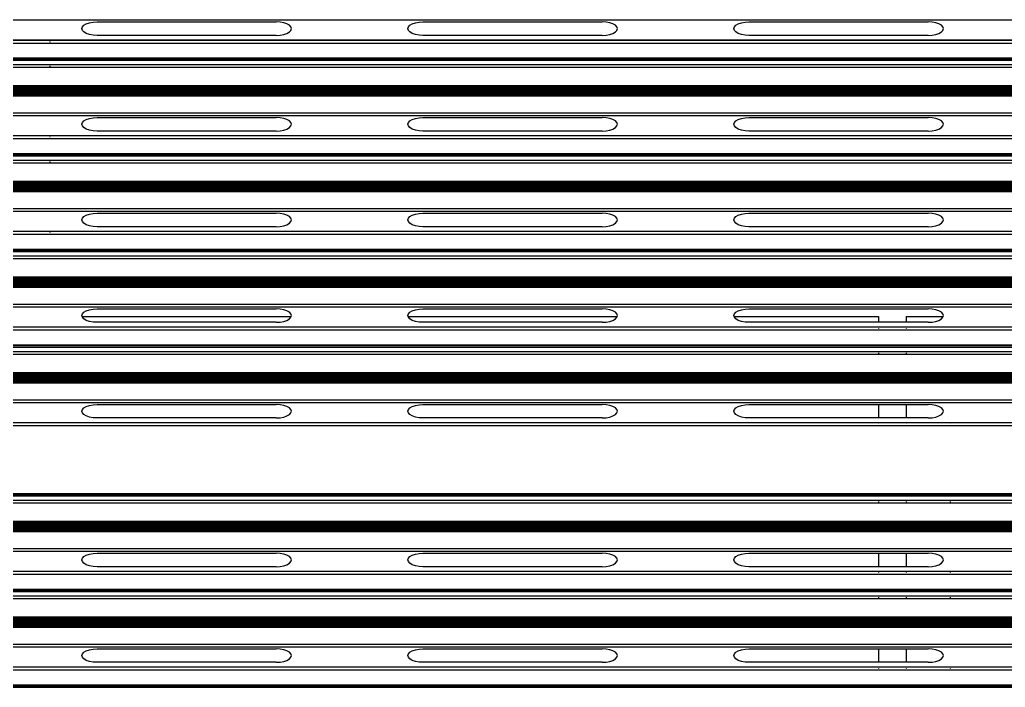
# Model space of a CAD drawing. Header units: inches. Extents: x 442278 to 842836, y -356313 to 59457.
# Drawn here: x 481295 to 482411, y 1981 to 2737 of the extents above; entities that cross this region are included whole.
import ezdxf

# ---------------------------------------------------------------- set-up
doc = ezdxf.new("R2010")
doc.units = ezdxf.units.IN
doc.header["$LTSCALE"] = 250
doc.header["$MEASUREMENT"] = 0

msp = doc.modelspace()

# ---------------------------------------------------------------- linework, layer by layer
for p, q in [((479538.53, 2736.71), (482988.53, 2736.71)), ((481370.71, 2732.07), (481374.25, 2733.29)), ((481374.25, 2733.29), (481378.39, 2734.05)), ((481378.39, 2734.05), (481382.82, 2734.31)), ((481382.82, 2734.31), (481585.72, 2734.31)), ((481590.15, 2734.05), (481585.72, 2734.31)), ((481594.28, 2733.29), (481590.15, 2734.05)), ((481597.83, 2732.07), (481594.28, 2733.29)), ((481739.62, 2732.07), (481743.17, 2733.29)), ((481743.17, 2733.29), (481747.3, 2734.05)), ((481747.3, 2734.05), (481751.73, 2734.31)), ((481751.73, 2734.31), (481954.63, 2734.31)), ((481959.06, 2734.05), (481954.63, 2734.31)), ((481963.2, 2733.29), (481959.06, 2734.05)), ((481966.74, 2732.07), (481963.2, 2733.29)), ((482108.53, 2732.07), (482112.08, 2733.29)), ((482112.08, 2733.29), (482116.21, 2734.05)), ((482116.21, 2734.05), (482120.64, 2734.31)), ((482120.64, 2734.31), (482323.54, 2734.31)), ((482327.98, 2734.05), (482323.54, 2734.31)), ((482332.11, 2733.29), (482327.98, 2734.05)), ((482335.65, 2732.07), (482332.11, 2733.29)), ((481365.69, 2726.66), (481366.27, 2728.64)), ((481366.27, 2724.68), (481365.69, 2726.66)), ((481366.27, 2728.64), (481367.99, 2730.49)), ((481367.99, 2722.84), (481366.27, 2724.68)), ((481367.99, 2730.49), (481370.71, 2732.07)), ((481370.71, 2721.26), (481367.99, 2722.84)), ((481600.55, 2730.49), (481597.83, 2732.07)), ((481597.83, 2721.26), (481600.55, 2722.84)), ((481602.26, 2728.64), (481600.55, 2730.49)), ((481600.55, 2722.84), (481602.26, 2724.68)), ((481602.85, 2726.66), (481602.26, 2728.64)), ((481602.26, 2724.68), (481602.85, 2726.66)), ((481734.6, 2726.66), (481735.19, 2728.64)), ((481735.19, 2724.68), (481734.6, 2726.66)), ((481735.19, 2728.64), (481736.9, 2730.49)), ((481736.9, 2722.84), (481735.19, 2724.68)), ((481736.9, 2730.49), (481739.62, 2732.07)), ((481739.62, 2721.26), (481736.9, 2722.84)), ((481969.46, 2730.49), (481966.74, 2732.07)), ((481966.74, 2721.26), (481969.46, 2722.84)), ((481971.18, 2728.64), (481969.46, 2730.49)), ((481969.46, 2722.84), (481971.18, 2724.68)), ((481971.76, 2726.66), (481971.18, 2728.64)), ((481971.18, 2724.68), (481971.76, 2726.66)), ((482103.51, 2726.66), (482104.1, 2728.64)), ((482104.1, 2724.68), (482103.51, 2726.66)), ((482104.1, 2728.64), (482105.81, 2730.49)), ((482105.81, 2722.84), (482104.1, 2724.68)), ((482105.81, 2730.49), (482108.53, 2732.07)), ((482108.53, 2721.26), (482105.81, 2722.84)), ((482338.38, 2730.49), (482335.65, 2732.07)), ((482335.65, 2721.26), (482338.38, 2722.84)), ((482340.09, 2728.64), (482338.38, 2730.49)), ((482338.38, 2722.84), (482340.09, 2724.68)), ((482340.67, 2726.66), (482340.09, 2728.64)), ((482340.09, 2724.68), (482340.67, 2726.66)), ((481279.22, 2713.83), (481329.4, 2713.83)), ((481279.22, 2713.76), (481329.4, 2713.76)), ((481279.22, 2710.36), (481329.4, 2710.36)), ((481329.4, 2713.83), (481329.4, 2713.76)), ((481329.4, 2713.83), (482906.99, 2713.83)), ((481329.4, 2713.76), (481329.4, 2713.5)), ((481329.4, 2713.76), (482906.99, 2713.76)), ((481329.4, 2712.52), (481329.4, 2712.21)), ((481329.4, 2711.07), (481329.4, 2710.36)), ((481329.4, 2710.36), (482906.99, 2710.36)), ((481374.25, 2720.04), (481370.71, 2721.26)), ((481378.39, 2719.28), (481374.25, 2720.04)), ((481382.82, 2719.01), (481378.39, 2719.28)), ((481585.72, 2719.01), (481382.82, 2719.01)), ((481585.72, 2719.01), (481590.15, 2719.28)), ((481590.15, 2719.28), (481594.28, 2720.04)), ((481594.28, 2720.04), (481597.83, 2721.26)), ((481743.17, 2720.04), (481739.62, 2721.26)), ((481747.3, 2719.28), (481743.17, 2720.04)), ((481751.73, 2719.01), (481747.3, 2719.28)), ((481954.63, 2719.01), (481751.73, 2719.01)), ((481954.63, 2719.01), (481959.06, 2719.28)), ((481959.06, 2719.28), (481963.2, 2720.04)), ((481963.2, 2720.04), (481966.74, 2721.26)), ((482112.08, 2720.04), (482108.53, 2721.26)), ((482116.21, 2719.28), (482112.08, 2720.04)), ((482120.64, 2719.01), (482116.21, 2719.28)), ((482323.54, 2719.01), (482120.64, 2719.01)), ((482323.54, 2719.01), (482327.98, 2719.28)), ((482327.98, 2719.28), (482332.11, 2720.04)), ((482332.11, 2720.04), (482335.65, 2721.26)), ((479538.53, 2693.56), (482988.53, 2693.56)), ((479538.53, 2692.61), (482988.53, 2692.61)), ((479538.53, 2690.78), (482988.53, 2690.78)), ((479538.53, 2682.95), (482988.53, 2682.95)), ((481279.22, 2686.03), (481329.4, 2686.03)), ((481279.22, 2685.94), (481329.4, 2685.94)), ((481329.4, 2686.03), (481329.4, 2685.94)), ((481329.4, 2686.03), (482906.99, 2686.03)), ((481329.4, 2685.94), (481329.4, 2685.41)), ((481329.4, 2685.94), (482906.99, 2685.94)), ((481329.4, 2684.53), (481329.4, 2683.74)), ((479538.53, 2661.18), (482988.53, 2661.18)), ((479538.53, 2660.59), (482988.53, 2660.59)), ((479538.53, 2660), (482988.53, 2660)), ((479538.53, 2658.23), (482988.53, 2658.23)), ((479538.53, 2657.65), (482988.53, 2657.65)), ((479538.53, 2657.06), (482988.53, 2657.06)), ((479538.53, 2656.47), (482988.53, 2656.47)), ((479538.53, 2655.88), (482988.53, 2655.88)), ((479538.53, 2655.29), (482988.53, 2655.29)), ((481279.22, 2662.35), (481329.4, 2662.35)), ((481279.22, 2661.81), (481329.4, 2661.81)), ((481279.22, 2661.76), (481329.4, 2661.76)), ((481279.22, 2659.41), (481329.4, 2659.41)), ((481279.22, 2658.87), (481329.4, 2658.87)), ((481279.22, 2658.82), (481329.4, 2658.82)), ((481279.22, 2654.7), (481329.4, 2654.7)), ((481329.4, 2662.35), (481329.4, 2661.81)), ((481329.4, 2662.35), (482906.99, 2662.35)), ((481329.4, 2661.81), (481329.4, 2661.76)), ((481329.4, 2661.81), (482906.99, 2661.81)), ((481329.4, 2661.76), (482906.99, 2661.76)), ((481329.4, 2659.41), (481329.4, 2658.87)), ((481329.4, 2659.41), (482906.99, 2659.41)), ((481329.4, 2658.87), (481329.4, 2658.82)), ((481329.4, 2658.87), (482906.99, 2658.87)), ((481329.4, 2658.82), (482906.99, 2658.82)), ((481329.4, 2654.7), (481329.4, 2654.16)), ((481329.4, 2654.7), (482906.99, 2654.7)), ((479538.53, 2653.53), (482988.53, 2653.53)), ((479538.53, 2651.76), (482988.53, 2651.76)), ((479538.53, 2651.17), (482988.53, 2651.17)), ((479538.53, 2650.58), (482988.53, 2650.58)), ((481279.22, 2654.16), (481329.4, 2654.16)), ((481279.22, 2654.11), (481329.4, 2654.11)), ((481279.22, 2652.94), (481329.4, 2652.94)), ((481279.22, 2652.4), (481329.4, 2652.4)), ((481279.22, 2652.35), (481329.4, 2652.35)), ((481329.4, 2654.16), (481329.4, 2654.11)), ((481329.4, 2654.16), (482906.99, 2654.16)), ((481329.4, 2654.11), (482906.99, 2654.11)), ((481329.4, 2652.94), (481329.4, 2652.4)), ((481329.4, 2652.94), (482906.99, 2652.94)), ((481329.4, 2652.4), (481329.4, 2652.35)), ((481329.4, 2652.4), (482906.99, 2652.4)), ((481329.4, 2652.35), (482906.99, 2652.35)), ((479538.53, 2631.39), (482988.53, 2631.39)), ((479538.53, 2628.49), (482988.53, 2628.49)), ((481366.27, 2620.43), (481367.99, 2622.27)), ((481367.99, 2622.27), (481370.71, 2623.86)), ((481370.71, 2623.86), (481374.25, 2625.07)), ((481374.25, 2625.07), (481378.39, 2625.84)), ((481378.39, 2625.84), (481382.82, 2626.1)), ((481382.82, 2626.1), (481585.72, 2626.1)), ((481590.15, 2625.84), (481585.72, 2626.1)), ((481594.28, 2625.07), (481590.15, 2625.84)), ((481597.83, 2623.86), (481594.28, 2625.07)), ((481600.55, 2622.27), (481597.83, 2623.86)), ((481602.26, 2620.43), (481600.55, 2622.27)), ((481735.19, 2620.43), (481736.9, 2622.27)), ((481736.9, 2622.27), (481739.62, 2623.86)), ((481739.62, 2623.86), (481743.17, 2625.07)), ((481743.17, 2625.07), (481747.3, 2625.84)), ((481747.3, 2625.84), (481751.73, 2626.1)), ((481751.73, 2626.1), (481954.63, 2626.1)), ((481959.06, 2625.84), (481954.63, 2626.1)), ((481963.2, 2625.07), (481959.06, 2625.84)), ((481966.74, 2623.86), (481963.2, 2625.07)), ((481969.46, 2622.27), (481966.74, 2623.86)), ((481971.18, 2620.43), (481969.46, 2622.27)), ((482104.1, 2620.43), (482105.81, 2622.27)), ((482105.81, 2622.27), (482108.53, 2623.86)), ((482108.53, 2623.86), (482112.08, 2625.07)), ((482112.08, 2625.07), (482116.21, 2625.84)), ((482116.21, 2625.84), (482120.64, 2626.1)), ((482120.64, 2626.1), (482323.54, 2626.1)), ((482327.98, 2625.84), (482323.54, 2626.1)), ((482332.11, 2625.07), (482327.98, 2625.84)), ((482335.65, 2623.86), (482332.11, 2625.07)), ((482338.38, 2622.27), (482335.65, 2623.86)), ((482340.09, 2620.43), (482338.38, 2622.27)), ((481365.69, 2618.45), (481366.27, 2620.43)), ((481366.27, 2616.47), (481365.69, 2618.45)), ((481367.99, 2614.62), (481366.27, 2616.47)), ((481370.71, 2613.04), (481367.99, 2614.62)), ((481374.25, 2611.82), (481370.71, 2613.04)), ((481378.39, 2611.06), (481374.25, 2611.82)), ((481382.82, 2610.8), (481378.39, 2611.06)), ((481585.72, 2610.8), (481382.82, 2610.8)), ((481585.72, 2610.8), (481590.15, 2611.06)), ((481590.15, 2611.06), (481594.28, 2611.82)), ((481594.28, 2611.82), (481597.83, 2613.04)), ((481597.83, 2613.04), (481600.55, 2614.62)), ((481600.55, 2614.62), (481602.26, 2616.47)), ((481602.85, 2618.45), (481602.26, 2620.43)), ((481602.26, 2616.47), (481602.85, 2618.45)), ((481734.6, 2618.45), (481735.19, 2620.43)), ((481735.19, 2616.47), (481734.6, 2618.45)), ((481736.9, 2614.62), (481735.19, 2616.47)), ((481739.62, 2613.04), (481736.9, 2614.62)), ((481743.17, 2611.82), (481739.62, 2613.04)), ((481747.3, 2611.06), (481743.17, 2611.82)), ((481751.73, 2610.8), (481747.3, 2611.06)), ((481954.63, 2610.8), (481751.73, 2610.8)), ((481954.63, 2610.8), (481959.06, 2611.06)), ((481959.06, 2611.06), (481963.2, 2611.82)), ((481963.2, 2611.82), (481966.74, 2613.04)), ((481966.74, 2613.04), (481969.46, 2614.62)), ((481969.46, 2614.62), (481971.18, 2616.47)), ((481971.76, 2618.45), (481971.18, 2620.43)), ((481971.18, 2616.47), (481971.76, 2618.45)), ((482103.51, 2618.45), (482104.1, 2620.43)), ((482104.1, 2616.47), (482103.51, 2618.45)), ((482105.81, 2614.62), (482104.1, 2616.47)), ((482108.53, 2613.04), (482105.81, 2614.62)), ((482112.08, 2611.82), (482108.53, 2613.04)), ((482116.21, 2611.06), (482112.08, 2611.82)), ((482120.64, 2610.8), (482116.21, 2611.06)), ((482323.54, 2610.8), (482120.64, 2610.8)), ((482323.54, 2610.8), (482327.98, 2611.06)), ((482327.98, 2611.06), (482332.11, 2611.82)), ((482332.11, 2611.82), (482335.65, 2613.04)), ((482335.65, 2613.04), (482338.38, 2614.62)), ((482338.38, 2614.62), (482340.09, 2616.47)), ((482340.67, 2618.45), (482340.09, 2620.43)), ((482340.09, 2616.47), (482340.67, 2618.45)), ((481279.22, 2605.61), (481329.4, 2605.61)), ((481279.22, 2605.54), (481329.4, 2605.54)), ((481279.22, 2602.15), (481329.4, 2602.15)), ((481329.4, 2605.61), (481329.4, 2605.54)), ((481329.4, 2605.61), (482906.99, 2605.61)), ((481329.4, 2605.54), (481329.4, 2605.28)), ((481329.4, 2605.54), (482906.99, 2605.54)), ((481329.4, 2604.3), (481329.4, 2603.99)), ((481329.4, 2602.85), (481329.4, 2602.15)), ((481329.4, 2602.15), (482906.99, 2602.15)), ((479538.53, 2585.34), (482988.53, 2585.34)), ((479538.53, 2584.4), (482988.53, 2584.4)), ((479538.53, 2582.56), (482988.53, 2582.56)), ((481279.22, 2577.81), (481329.4, 2577.81)), ((481279.22, 2577.72), (481329.4, 2577.72)), ((481329.4, 2577.81), (481329.4, 2577.72)), ((481329.4, 2577.81), (482906.99, 2577.81)), ((481329.4, 2577.72), (481329.4, 2577.19)), ((481329.4, 2577.72), (482906.99, 2577.72)), ((479538.53, 2574.73), (482988.53, 2574.73)), ((481329.4, 2576.31), (481329.4, 2575.53)), ((479538.53, 2552.96), (482988.53, 2552.96)), ((479538.53, 2552.37), (482988.53, 2552.37)), ((479538.53, 2551.78), (482988.53, 2551.78)), ((479538.53, 2550.02), (482988.53, 2550.02)), ((479538.53, 2549.43), (482988.53, 2549.43)), ((479538.53, 2548.84), (482988.53, 2548.84)), ((479538.53, 2548.25), (482988.53, 2548.25)), ((479538.53, 2547.66), (482988.53, 2547.66)), ((479538.53, 2547.08), (482988.53, 2547.08)), ((479538.53, 2545.31), (482988.53, 2545.31)), ((479538.53, 2543.54), (482988.53, 2543.54)), ((481279.22, 2554.14), (481329.4, 2554.14)), ((481279.22, 2553.6), (481329.4, 2553.6)), ((481279.22, 2553.55), (481329.4, 2553.55)), ((481279.22, 2551.19), (481329.4, 2551.19)), ((481279.22, 2550.66), (481329.4, 2550.66)), ((481279.22, 2550.61), (481329.4, 2550.61)), ((481279.22, 2546.49), (481329.4, 2546.49)), ((481279.22, 2545.95), (481329.4, 2545.95)), ((481279.22, 2545.9), (481329.4, 2545.9)), ((481279.22, 2544.72), (481329.4, 2544.72)), ((481279.22, 2544.18), (481329.4, 2544.18)), ((481279.22, 2544.13), (481329.4, 2544.13)), ((481329.4, 2554.14), (481329.4, 2553.6)), ((481329.4, 2554.14), (482906.99, 2554.14)), ((481329.4, 2553.6), (481329.4, 2553.55)), ((481329.4, 2553.6), (482906.99, 2553.6)), ((481329.4, 2553.55), (482906.99, 2553.55)), ((481329.4, 2551.19), (481329.4, 2550.66)), ((481329.4, 2551.19), (482906.99, 2551.19)), ((481329.4, 2550.66), (481329.4, 2550.61)), ((481329.4, 2550.66), (482906.99, 2550.66)), ((481329.4, 2550.61), (482906.99, 2550.61)), ((481329.4, 2546.49), (481329.4, 2545.95)), ((481329.4, 2546.49), (482906.99, 2546.49)), ((481329.4, 2545.95), (481329.4, 2545.9)), ((481329.4, 2545.95), (482906.99, 2545.95)), ((481329.4, 2545.9), (482906.99, 2545.9)), ((481329.4, 2544.72), (481329.4, 2544.18)), ((481329.4, 2544.72), (482906.99, 2544.72)), ((481329.4, 2544.18), (481329.4, 2544.13)), ((481329.4, 2544.18), (482906.99, 2544.18)), ((481329.4, 2544.13), (482906.99, 2544.13)), ((479538.53, 2542.96), (482988.53, 2542.96)), ((479538.53, 2542.37), (482988.53, 2542.37)), ((479538.53, 2523.17), (482988.53, 2523.17)), ((479538.53, 2520.28), (482988.53, 2520.28)), ((481365.69, 2510.23), (481366.27, 2512.21)), ((481366.27, 2508.25), (481365.69, 2510.23)), ((481366.27, 2512.21), (481367.99, 2514.06)), ((481367.99, 2514.06), (481370.71, 2515.64)), ((481370.71, 2515.64), (481374.25, 2516.86)), ((481374.25, 2516.86), (481378.39, 2517.62)), ((481378.39, 2517.62), (481382.82, 2517.88)), ((481382.82, 2517.88), (481585.72, 2517.88)), ((481590.15, 2517.62), (481585.72, 2517.88)), ((481594.28, 2516.86), (481590.15, 2517.62)), ((481597.83, 2515.64), (481594.28, 2516.86)), ((481600.55, 2514.06), (481597.83, 2515.64)), ((481602.26, 2512.21), (481600.55, 2514.06)), ((481602.85, 2510.23), (481602.26, 2512.21)), ((481602.26, 2508.25), (481602.85, 2510.23)), ((481734.6, 2510.23), (481735.19, 2512.21)), ((481735.19, 2508.25), (481734.6, 2510.23)), ((481735.19, 2512.21), (481736.9, 2514.06)), ((481736.9, 2514.06), (481739.62, 2515.64)), ((481739.62, 2515.64), (481743.17, 2516.86)), ((481743.17, 2516.86), (481747.3, 2517.62)), ((481747.3, 2517.62), (481751.73, 2517.88)), ((481751.73, 2517.88), (481954.63, 2517.88)), ((481959.06, 2517.62), (481954.63, 2517.88)), ((481963.2, 2516.86), (481959.06, 2517.62)), ((481966.74, 2515.64), (481963.2, 2516.86)), ((481969.46, 2514.06), (481966.74, 2515.64)), ((481971.18, 2512.21), (481969.46, 2514.06)), ((481971.76, 2510.23), (481971.18, 2512.21)), ((481971.18, 2508.25), (481971.76, 2510.23)), ((482103.51, 2510.23), (482104.1, 2512.21)), ((482104.1, 2508.25), (482103.51, 2510.23)), ((482104.1, 2512.21), (482105.81, 2514.06)), ((482105.81, 2514.06), (482108.53, 2515.64)), ((482108.53, 2515.64), (482112.08, 2516.86)), ((482112.08, 2516.86), (482116.21, 2517.62)), ((482116.21, 2517.62), (482120.64, 2517.88)), ((482120.64, 2517.88), (482323.54, 2517.88)), ((482327.98, 2517.62), (482323.54, 2517.88)), ((482332.11, 2516.86), (482327.98, 2517.62)), ((482335.65, 2515.64), (482332.11, 2516.86)), ((482338.38, 2514.06), (482335.65, 2515.64)), ((482340.09, 2512.21), (482338.38, 2514.06)), ((482340.67, 2510.23), (482340.09, 2512.21)), ((482340.09, 2508.25), (482340.67, 2510.23)), ((481367.99, 2506.41), (481366.27, 2508.25)), ((481370.71, 2504.82), (481367.99, 2506.41)), ((481374.25, 2503.61), (481370.71, 2504.82)), ((481378.39, 2502.84), (481374.25, 2503.61)), ((481382.82, 2502.58), (481378.39, 2502.84)), ((481585.72, 2502.58), (481382.82, 2502.58)), ((481585.72, 2502.58), (481590.15, 2502.84)), ((481590.15, 2502.84), (481594.28, 2503.61)), ((481594.28, 2503.61), (481597.83, 2504.82)), ((481597.83, 2504.82), (481600.55, 2506.41)), ((481600.55, 2506.41), (481602.26, 2508.25)), ((481736.9, 2506.41), (481735.19, 2508.25)), ((481739.62, 2504.82), (481736.9, 2506.41)), ((481743.17, 2503.61), (481739.62, 2504.82)), ((481747.3, 2502.84), (481743.17, 2503.61)), ((481751.73, 2502.58), (481747.3, 2502.84)), ((481954.63, 2502.58), (481751.73, 2502.58)), ((481954.63, 2502.58), (481959.06, 2502.84)), ((481959.06, 2502.84), (481963.2, 2503.61)), ((481963.2, 2503.61), (481966.74, 2504.82)), ((481966.74, 2504.82), (481969.46, 2506.41)), ((481969.46, 2506.41), (481971.18, 2508.25)), ((482105.81, 2506.41), (482104.1, 2508.25)), ((482108.53, 2504.82), (482105.81, 2506.41)), ((482112.08, 2503.61), (482108.53, 2504.82)), ((482116.21, 2502.84), (482112.08, 2503.61)), ((482120.64, 2502.58), (482116.21, 2502.84)), ((482323.54, 2502.58), (482120.64, 2502.58)), ((482323.54, 2502.58), (482327.98, 2502.84)), ((482327.98, 2502.84), (482332.11, 2503.61)), ((482332.11, 2503.61), (482335.65, 2504.82)), ((482335.65, 2504.82), (482338.38, 2506.41)), ((482338.38, 2506.41), (482340.09, 2508.25)), ((481279.22, 2497.4), (481329.4, 2497.4)), ((481279.22, 2497.32), (481329.4, 2497.32)), ((481279.22, 2493.93), (481329.4, 2493.93)), ((481329.4, 2497.4), (481329.4, 2497.32)), ((481329.4, 2497.4), (482906.99, 2497.4)), ((481329.4, 2497.32), (481329.4, 2497.06)), ((481329.4, 2497.32), (482906.99, 2497.32)), ((481329.4, 2496.09), (481329.4, 2495.77)), ((481329.4, 2494.63), (481329.4, 2493.93)), ((481329.4, 2493.93), (482906.99, 2493.93)), ((479538.53, 2477.13), (482988.53, 2477.13)), ((479538.53, 2476.18), (482988.53, 2476.18)), ((479538.53, 2474.34), (482988.53, 2474.34)), ((479538.53, 2466.51), (482988.53, 2466.51)), ((481279.22, 2469.59), (482957.17, 2469.59)), ((481279.22, 2469.5), (482957.17, 2469.5)), ((479538.53, 2444.74), (482988.53, 2444.74)), ((479538.53, 2444.15), (482988.53, 2444.15)), ((479538.53, 2443.57), (482988.53, 2443.57)), ((481279.22, 2445.92), (482957.17, 2445.92)), ((481279.22, 2445.38), (482957.17, 2445.38)), ((481279.22, 2445.33), (482957.17, 2445.33)), ((481279.22, 2442.98), (482957.17, 2442.98)), ((479538.53, 2441.8), (482988.53, 2441.8)), ((479538.53, 2441.21), (482988.53, 2441.21)), ((479538.53, 2440.62), (482988.53, 2440.62)), ((479538.53, 2440.04), (482988.53, 2440.04)), ((479538.53, 2439.45), (482988.53, 2439.45)), ((479538.53, 2438.86), (482988.53, 2438.86)), ((479538.53, 2437.09), (482988.53, 2437.09)), ((479538.53, 2435.33), (482988.53, 2435.33)), ((479538.53, 2434.74), (482988.53, 2434.74)), ((479538.53, 2434.15), (482988.53, 2434.15)), ((481279.22, 2442.44), (482957.17, 2442.44)), ((481279.22, 2442.39), (482957.17, 2442.39)), ((481279.22, 2438.27), (482957.17, 2438.27)), ((481279.22, 2437.73), (482957.17, 2437.73)), ((481279.22, 2437.68), (482957.17, 2437.68)), ((481279.22, 2436.5), (482957.17, 2436.5)), ((481279.22, 2435.97), (482957.17, 2435.97)), ((481279.22, 2435.92), (482957.17, 2435.92)), ((479538.53, 2414.95), (482988.53, 2414.95)), ((479538.53, 2412.06), (482988.53, 2412.06)), ((481374.25, 2408.64), (481378.39, 2409.4)), ((481378.39, 2409.4), (481382.82, 2409.67)), ((481382.82, 2409.67), (481585.72, 2409.67)), ((481590.15, 2409.4), (481585.72, 2409.67)), ((481594.28, 2408.64), (481590.15, 2409.4)), ((481743.17, 2408.64), (481747.3, 2409.4)), ((481747.3, 2409.4), (481751.73, 2409.67)), ((481751.73, 2409.67), (481954.63, 2409.67)), ((481959.06, 2409.4), (481954.63, 2409.67)), ((481963.2, 2408.64), (481959.06, 2409.4)), ((482112.08, 2408.64), (482116.21, 2409.4)), ((482116.21, 2409.4), (482120.64, 2409.67)), ((482120.64, 2409.67), (482323.54, 2409.67)), ((482327.98, 2409.4), (482323.54, 2409.67)), ((482332.11, 2408.64), (482327.98, 2409.4)), ((481365.69, 2402.02), (481366.27, 2404)), ((481366.01, 2400.92), (481365.69, 2402.02)), ((481366.01, 2400.92), (481602.52, 2400.92)), ((481366.27, 2400.04), (481366.01, 2400.92)), ((481366.27, 2404), (481367.99, 2405.84)), ((481367.99, 2398.19), (481366.27, 2400.04)), ((481367.99, 2405.84), (481370.71, 2407.42)), ((481370.71, 2396.61), (481367.99, 2398.19)), ((481370.71, 2407.42), (481374.25, 2408.64)), ((481597.83, 2407.42), (481594.28, 2408.64)), ((481600.55, 2405.84), (481597.83, 2407.42)), ((481597.83, 2396.61), (481600.55, 2398.19)), ((481602.26, 2404), (481600.55, 2405.84)), ((481600.55, 2398.19), (481602.26, 2400.04)), ((481602.85, 2402.02), (481602.26, 2404)), ((481602.26, 2400.04), (481602.52, 2400.92)), ((481602.52, 2400.92), (481602.85, 2402.02)), ((481734.6, 2402.02), (481735.19, 2404)), ((481734.93, 2400.92), (481734.6, 2402.02)), ((481734.93, 2400.92), (481971.44, 2400.92)), ((481735.19, 2400.04), (481734.93, 2400.92)), ((481735.19, 2404), (481736.9, 2405.84)), ((481736.9, 2398.19), (481735.19, 2400.04)), ((481736.9, 2405.84), (481739.62, 2407.42)), ((481739.62, 2396.61), (481736.9, 2398.19)), ((481739.62, 2407.42), (481743.17, 2408.64)), ((481966.74, 2407.42), (481963.2, 2408.64)), ((481969.46, 2405.84), (481966.74, 2407.42)), ((481966.74, 2396.61), (481969.46, 2398.19)), ((481971.18, 2404), (481969.46, 2405.84)), ((481969.46, 2398.19), (481971.18, 2400.04)), ((481971.76, 2402.02), (481971.18, 2404)), ((481971.18, 2400.04), (481971.44, 2400.92)), ((481971.44, 2400.92), (481971.76, 2402.02)), ((482103.51, 2402.02), (482104.1, 2404)), ((482103.84, 2400.92), (482103.51, 2402.02)), ((482103.84, 2400.92), (482267.17, 2400.92)), ((482104.1, 2400.04), (482103.84, 2400.92)), ((482104.1, 2404), (482105.81, 2405.84)), ((482105.81, 2398.19), (482104.1, 2400.04)), ((482105.81, 2405.84), (482108.53, 2407.42)), ((482108.53, 2396.61), (482105.81, 2398.19)), ((482108.53, 2407.42), (482112.08, 2408.64)), ((482267.17, 2400.92), (482267.17, 2394.37)), ((482298.53, 2400.92), (482340.35, 2400.92)), ((482298.53, 2400.92), (482298.53, 2394.37)), ((482335.65, 2407.42), (482332.11, 2408.64)), ((482338.38, 2405.84), (482335.65, 2407.42)), ((482335.65, 2396.61), (482338.38, 2398.19)), ((482340.09, 2404), (482338.38, 2405.84)), ((482338.38, 2398.19), (482340.09, 2400.04)), ((482340.67, 2402.02), (482340.09, 2404)), ((482340.09, 2400.04), (482340.35, 2400.92)), ((482340.35, 2400.92), (482340.67, 2402.02)), ((481263.53, 2389.18), (482267.17, 2389.18)), ((481263.53, 2389.11), (482267.17, 2389.11)), ((481374.25, 2395.39), (481370.71, 2396.61)), ((481378.39, 2394.63), (481374.25, 2395.39)), ((481382.82, 2394.37), (481378.39, 2394.63)), ((481585.72, 2394.37), (481382.82, 2394.37)), ((481585.72, 2394.37), (481590.15, 2394.63)), ((481590.15, 2394.63), (481594.28, 2395.39)), ((481594.28, 2395.39), (481597.83, 2396.61)), ((481743.17, 2395.39), (481739.62, 2396.61)), ((481747.3, 2394.63), (481743.17, 2395.39)), ((481751.73, 2394.37), (481747.3, 2394.63)), ((481954.63, 2394.37), (481751.73, 2394.37)), ((481954.63, 2394.37), (481959.06, 2394.63)), ((481959.06, 2394.63), (481963.2, 2395.39)), ((481963.2, 2395.39), (481966.74, 2396.61)), ((482112.08, 2395.39), (482108.53, 2396.61)), ((482116.21, 2394.63), (482112.08, 2395.39)), ((482120.64, 2394.37), (482116.21, 2394.63)), ((482267.17, 2394.37), (482120.64, 2394.37)), ((482298.53, 2394.37), (482267.17, 2394.37)), ((482267.17, 2389.18), (482267.17, 2389.11)), ((482267.17, 2389.18), (482298.53, 2389.18)), ((482267.17, 2389.11), (482267.17, 2388.85)), ((482267.17, 2389.11), (482298.53, 2389.11)), ((482267.17, 2387.87), (482267.17, 2387.56)), ((482323.54, 2394.37), (482298.53, 2394.37)), ((482298.53, 2389.18), (482298.53, 2389.11)), ((482298.53, 2389.18), (482957.17, 2389.18)), ((482298.53, 2389.11), (482298.53, 2388.85)), ((482298.53, 2389.11), (482957.17, 2389.11)), ((482298.53, 2387.87), (482298.53, 2387.56)), ((482323.54, 2394.37), (482327.98, 2394.63)), ((482327.98, 2394.63), (482332.11, 2395.39)), ((482332.11, 2395.39), (482335.65, 2396.61)), ((481263.53, 2385.72), (482267.17, 2385.72)), ((482267.17, 2386.42), (482267.17, 2385.72)), ((482267.17, 2385.72), (482298.53, 2385.72)), ((482298.53, 2386.42), (482298.53, 2385.72)), ((482298.53, 2385.72), (482957.17, 2385.72)), ((479538.53, 2368.91), (482988.53, 2368.91)), ((479538.53, 2367.96), (482988.53, 2367.96)), ((479538.53, 2366.13), (482988.53, 2366.13)), ((479538.53, 2358.3), (482988.53, 2358.3)), ((481263.53, 2361.38), (482267.17, 2361.38)), ((481263.53, 2361.29), (482267.17, 2361.29)), ((482267.17, 2361.38), (482267.17, 2361.29)), ((482267.17, 2361.38), (482298.53, 2361.38)), ((482267.17, 2361.29), (482267.17, 2360.76)), ((482267.17, 2361.29), (482298.53, 2361.29)), ((482267.17, 2359.88), (482267.17, 2359.09)), ((482298.53, 2361.38), (482298.53, 2361.29)), ((482298.53, 2361.38), (482957.17, 2361.38)), ((482298.53, 2361.29), (482298.53, 2360.76)), ((482298.53, 2361.29), (482957.17, 2361.29)), ((482298.53, 2359.88), (482298.53, 2359.09)), ((479538.53, 2336.53), (482988.53, 2336.53)), ((479538.53, 2335.94), (482988.53, 2335.94)), ((479538.53, 2335.35), (482988.53, 2335.35)), ((479538.53, 2333.58), (482988.53, 2333.58)), ((479538.53, 2333), (482988.53, 2333)), ((479538.53, 2332.41), (482988.53, 2332.41)), ((479538.53, 2331.82), (482988.53, 2331.82)), ((479538.53, 2331.23), (482988.53, 2331.23)), ((481263.53, 2337.7), (482267.17, 2337.7)), ((481263.53, 2337.17), (482267.17, 2337.17)), ((481263.53, 2337.12), (482267.17, 2337.12)), ((481263.53, 2334.76), (482267.17, 2334.76)), ((481263.53, 2334.22), (482267.17, 2334.22)), ((481263.53, 2334.17), (482267.17, 2334.17)), ((482267.17, 2337.7), (482267.17, 2337.17)), ((482267.17, 2337.7), (482298.53, 2337.7)), ((482267.17, 2337.17), (482267.17, 2337.12)), ((482267.17, 2337.17), (482298.53, 2337.17)), ((482267.17, 2337.12), (482298.53, 2337.12)), ((482267.17, 2334.76), (482267.17, 2334.22)), ((482267.17, 2334.76), (482298.53, 2334.76)), ((482267.17, 2334.22), (482267.17, 2334.17)), ((482267.17, 2334.22), (482298.53, 2334.22)), ((482267.17, 2334.17), (482298.53, 2334.17)), ((482298.53, 2337.7), (482298.53, 2337.17)), ((482298.53, 2337.7), (482348.72, 2337.7)), ((482298.53, 2337.17), (482298.53, 2337.12)), ((482298.53, 2337.17), (482348.72, 2337.17)), ((482298.53, 2337.12), (482348.72, 2337.12)), ((482298.53, 2334.76), (482298.53, 2334.22)), ((482298.53, 2334.76), (482348.72, 2334.76)), ((482298.53, 2334.22), (482298.53, 2334.17)), ((482298.53, 2334.22), (482348.72, 2334.22)), ((482298.53, 2334.17), (482348.72, 2334.17)), ((482348.72, 2337.17), (482348.72, 2337.7)), ((482348.72, 2337.7), (482906.99, 2337.7)), ((482348.72, 2337.12), (482348.72, 2337.17)), ((482348.72, 2337.17), (482906.99, 2337.17)), ((482348.72, 2337.12), (482906.99, 2337.12)), ((482348.72, 2334.22), (482348.72, 2334.76)), ((482348.72, 2334.76), (482906.99, 2334.76)), ((482348.72, 2334.17), (482348.72, 2334.22)), ((482348.72, 2334.22), (482906.99, 2334.22)), ((482348.72, 2334.17), (482906.99, 2334.17)), ((479538.53, 2330.64), (482988.53, 2330.64)), ((479538.53, 2328.88), (482988.53, 2328.88)), ((479538.53, 2327.11), (482988.53, 2327.11)), ((479538.53, 2326.52), (482988.53, 2326.52)), ((479538.53, 2325.93), (482988.53, 2325.93)), ((481263.53, 2330.05), (482267.17, 2330.05)), ((481263.53, 2329.52), (482267.17, 2329.52)), ((481263.53, 2329.47), (482267.17, 2329.47)), ((481263.53, 2328.29), (482267.17, 2328.29)), ((481263.53, 2327.75), (482267.17, 2327.75)), ((481263.53, 2327.7), (482267.17, 2327.7)), ((482267.17, 2330.05), (482267.17, 2329.52)), ((482267.17, 2330.05), (482298.53, 2330.05)), ((482267.17, 2329.52), (482267.17, 2329.47)), ((482267.17, 2329.52), (482298.53, 2329.52)), ((482267.17, 2329.47), (482298.53, 2329.47)), ((482267.17, 2328.29), (482267.17, 2327.75)), ((482267.17, 2328.29), (482298.53, 2328.29)), ((482267.17, 2327.75), (482267.17, 2327.7)), ((482267.17, 2327.75), (482298.53, 2327.75)), ((482267.17, 2327.7), (482298.53, 2327.7)), ((482298.53, 2330.05), (482298.53, 2329.52)), ((482298.53, 2330.05), (482348.72, 2330.05)), ((482298.53, 2329.52), (482298.53, 2329.47)), ((482298.53, 2329.52), (482348.72, 2329.52)), ((482298.53, 2329.47), (482348.72, 2329.47)), ((482298.53, 2328.29), (482298.53, 2327.75)), ((482298.53, 2328.29), (482348.72, 2328.29)), ((482298.53, 2327.75), (482298.53, 2327.7)), ((482298.53, 2327.75), (482348.72, 2327.75)), ((482298.53, 2327.7), (482348.72, 2327.7)), ((482348.72, 2329.52), (482348.72, 2330.05)), ((482348.72, 2330.05), (482906.99, 2330.05)), ((482348.72, 2329.47), (482348.72, 2329.52)), ((482348.72, 2329.52), (482906.99, 2329.52)), ((482348.72, 2329.47), (482906.99, 2329.47)), ((482348.72, 2327.75), (482348.72, 2328.29)), ((482348.72, 2328.29), (482906.99, 2328.29)), ((482348.72, 2327.7), (482348.72, 2327.75)), ((482348.72, 2327.75), (482906.99, 2327.75)), ((482348.72, 2327.7), (482906.99, 2327.7)), ((479538.53, 2306.74), (482988.53, 2306.74)), ((479538.53, 2303.84), (482988.53, 2303.84)), ((481367.99, 2297.62), (481370.71, 2299.21)), ((481370.71, 2299.21), (481374.25, 2300.42)), ((481374.25, 2300.42), (481378.39, 2301.19)), ((481378.39, 2301.19), (481382.82, 2301.45)), ((481382.82, 2301.45), (481585.72, 2301.45)), ((481590.15, 2301.19), (481585.72, 2301.45)), ((481594.28, 2300.42), (481590.15, 2301.19)), ((481597.83, 2299.21), (481594.28, 2300.42)), ((481600.55, 2297.62), (481597.83, 2299.21)), ((481736.9, 2297.62), (481739.62, 2299.21)), ((481739.62, 2299.21), (481743.17, 2300.42)), ((481743.17, 2300.42), (481747.3, 2301.19)), ((481747.3, 2301.19), (481751.73, 2301.45)), ((481751.73, 2301.45), (481954.63, 2301.45)), ((481959.06, 2301.19), (481954.63, 2301.45)), ((481963.2, 2300.42), (481959.06, 2301.19)), ((481966.74, 2299.21), (481963.2, 2300.42)), ((481969.46, 2297.62), (481966.74, 2299.21)), ((482105.81, 2297.62), (482108.53, 2299.21)), ((482108.53, 2299.21), (482112.08, 2300.42)), ((482112.08, 2300.42), (482116.21, 2301.19)), ((482116.21, 2301.19), (482120.64, 2301.45)), ((482120.64, 2301.45), (482267.17, 2301.45)), ((482267.17, 2301.45), (482267.17, 2286.15)), ((482267.17, 2301.45), (482298.53, 2301.45)), ((482298.53, 2301.45), (482298.53, 2286.15)), ((482298.53, 2301.45), (482323.54, 2301.45)), ((482327.98, 2301.19), (482323.54, 2301.45)), ((482332.11, 2300.42), (482327.98, 2301.19)), ((482335.65, 2299.21), (482332.11, 2300.42)), ((482338.38, 2297.62), (482335.65, 2299.21)), ((481365.69, 2293.8), (481366.27, 2295.78)), ((481366.27, 2291.82), (481365.69, 2293.8)), ((481366.27, 2295.78), (481367.99, 2297.62)), ((481367.99, 2289.97), (481366.27, 2291.82)), ((481370.71, 2288.39), (481367.99, 2289.97)), ((481374.25, 2287.17), (481370.71, 2288.39)), ((481378.39, 2286.41), (481374.25, 2287.17)), ((481590.15, 2286.41), (481594.28, 2287.17)), ((481594.28, 2287.17), (481597.83, 2288.39)), ((481597.83, 2288.39), (481600.55, 2289.97)), ((481602.26, 2295.78), (481600.55, 2297.62)), ((481600.55, 2289.97), (481602.26, 2291.82)), ((481602.85, 2293.8), (481602.26, 2295.78)), ((481602.26, 2291.82), (481602.85, 2293.8)), ((481734.6, 2293.8), (481735.19, 2295.78)), ((481735.19, 2291.82), (481734.6, 2293.8)), ((481735.19, 2295.78), (481736.9, 2297.62)), ((481736.9, 2289.97), (481735.19, 2291.82)), ((481739.62, 2288.39), (481736.9, 2289.97)), ((481743.17, 2287.17), (481739.62, 2288.39)), ((481747.3, 2286.41), (481743.17, 2287.17)), ((481959.06, 2286.41), (481963.2, 2287.17)), ((481963.2, 2287.17), (481966.74, 2288.39)), ((481966.74, 2288.39), (481969.46, 2289.97)), ((481971.18, 2295.78), (481969.46, 2297.62)), ((481969.46, 2289.97), (481971.18, 2291.82)), ((481971.76, 2293.8), (481971.18, 2295.78)), ((481971.18, 2291.82), (481971.76, 2293.8)), ((482103.51, 2293.8), (482104.1, 2295.78)), ((482104.1, 2291.82), (482103.51, 2293.8)), ((482104.1, 2295.78), (482105.81, 2297.62)), ((482105.81, 2289.97), (482104.1, 2291.82)), ((482108.53, 2288.39), (482105.81, 2289.97)), ((482112.08, 2287.17), (482108.53, 2288.39)), ((482116.21, 2286.41), (482112.08, 2287.17)), ((482327.98, 2286.41), (482332.11, 2287.17)), ((482332.11, 2287.17), (482335.65, 2288.39)), ((482335.65, 2288.39), (482338.38, 2289.97)), ((482340.09, 2295.78), (482338.38, 2297.62)), ((482338.38, 2289.97), (482340.09, 2291.82)), ((482340.67, 2293.8), (482340.09, 2295.78)), ((482340.09, 2291.82), (482340.67, 2293.8)), ((481263.53, 2280.96), (482267.17, 2280.96)), ((481263.53, 2280.89), (482267.17, 2280.89)), ((481263.53, 2277.5), (482267.17, 2277.5)), ((481382.82, 2286.15), (481378.39, 2286.41)), ((481585.72, 2286.15), (481382.82, 2286.15)), ((481585.72, 2286.15), (481590.15, 2286.41)), ((481751.73, 2286.15), (481747.3, 2286.41)), ((481954.63, 2286.15), (481751.73, 2286.15)), ((481954.63, 2286.15), (481959.06, 2286.41)), ((482120.64, 2286.15), (482116.21, 2286.41)), ((482267.17, 2286.15), (482120.64, 2286.15)), ((482298.53, 2286.15), (482267.17, 2286.15)), ((482267.17, 2280.96), (482267.17, 2280.89)), ((482267.17, 2280.96), (482298.53, 2280.96)), ((482267.17, 2280.89), (482267.17, 2280.63)), ((482267.17, 2280.89), (482298.53, 2280.89)), ((482267.17, 2279.65), (482267.17, 2279.34)), ((482267.17, 2278.2), (482267.17, 2277.5)), ((482267.17, 2277.5), (482298.53, 2277.5)), ((482323.54, 2286.15), (482298.53, 2286.15)), ((482298.53, 2280.96), (482298.53, 2280.89)), ((482298.53, 2280.96), (482348.72, 2280.96)), ((482298.53, 2280.89), (482298.53, 2280.63)), ((482298.53, 2280.89), (482348.72, 2280.89)), ((482298.53, 2279.65), (482298.53, 2279.34)), ((482298.53, 2278.2), (482298.53, 2277.5)), ((482298.53, 2277.5), (482348.72, 2277.5)), ((482323.54, 2286.15), (482327.98, 2286.41)), ((482348.72, 2280.89), (482348.72, 2280.96)), ((482348.72, 2280.96), (482906.99, 2280.96)), ((482348.72, 2280.63), (482348.72, 2280.89)), ((482348.72, 2280.89), (482906.99, 2280.89)), ((482348.72, 2279.34), (482348.72, 2279.65)), ((482348.72, 2277.5), (482348.72, 2278.2)), ((482348.72, 2277.5), (482906.99, 2277.5)), ((479538.53, 2200.69), (482988.53, 2200.69)), ((479538.53, 2199.75), (482988.53, 2199.75)), ((479538.53, 2197.91), (482988.53, 2197.91)), ((479538.53, 2190.08), (482988.53, 2190.08)), ((481263.53, 2193.16), (482267.17, 2193.16)), ((481263.53, 2193.07), (482267.17, 2193.07)), ((482267.17, 2193.16), (482267.17, 2193.07)), ((482267.17, 2193.16), (482298.53, 2193.16)), ((482267.17, 2193.07), (482267.17, 2192.54)), ((482267.17, 2193.07), (482298.53, 2193.07)), ((482267.17, 2191.66), (482267.17, 2190.88)), ((482298.53, 2193.16), (482298.53, 2193.07)), ((482298.53, 2193.16), (482348.72, 2193.16)), ((482298.53, 2193.07), (482298.53, 2192.54)), ((482298.53, 2193.07), (482348.72, 2193.07)), ((482298.53, 2191.66), (482298.53, 2190.88)), ((482348.72, 2193.07), (482348.72, 2193.16)), ((482348.72, 2193.16), (482906.99, 2193.16)), ((482348.72, 2192.54), (482348.72, 2193.07)), ((482348.72, 2193.07), (482906.99, 2193.07)), ((482348.72, 2190.88), (482348.72, 2191.66)), ((479538.53, 2168.31), (482988.53, 2168.31)), ((479538.53, 2167.72), (482988.53, 2167.72)), ((479538.53, 2167.13), (482988.53, 2167.13)), ((479538.53, 2165.37), (482988.53, 2165.37)), ((479538.53, 2164.78), (482988.53, 2164.78)), ((479538.53, 2164.19), (482988.53, 2164.19)), ((481263.53, 2169.49), (482267.17, 2169.49)), ((481263.53, 2168.95), (482267.17, 2168.95)), ((481263.53, 2168.9), (482267.17, 2168.9)), ((481263.53, 2166.55), (482267.17, 2166.55)), ((481263.53, 2166.01), (482267.17, 2166.01)), ((481263.53, 2165.96), (482267.17, 2165.96)), ((482267.17, 2169.49), (482267.17, 2168.95)), ((482267.17, 2169.49), (482298.53, 2169.49)), ((482267.17, 2168.95), (482267.17, 2168.9)), ((482267.17, 2168.95), (482298.53, 2168.95)), ((482267.17, 2168.9), (482298.53, 2168.9)), ((482267.17, 2166.55), (482267.17, 2166.01)), ((482267.17, 2166.55), (482298.53, 2166.55)), ((482267.17, 2166.01), (482267.17, 2165.96)), ((482267.17, 2166.01), (482298.53, 2166.01)), ((482267.17, 2165.96), (482298.53, 2165.96)), ((482298.53, 2169.49), (482298.53, 2168.95)), ((482298.53, 2169.49), (482348.72, 2169.49)), ((482298.53, 2168.95), (482298.53, 2168.9)), ((482298.53, 2168.95), (482348.72, 2168.95)), ((482298.53, 2168.9), (482348.72, 2168.9)), ((482298.53, 2166.55), (482298.53, 2166.01)), ((482298.53, 2166.55), (482348.72, 2166.55)), ((482298.53, 2166.01), (482298.53, 2165.96)), ((482298.53, 2166.01), (482348.72, 2166.01)), ((482298.53, 2165.96), (482348.72, 2165.96)), ((482348.72, 2168.95), (482348.72, 2169.49)), ((482348.72, 2169.49), (482906.99, 2169.49)), ((482348.72, 2168.9), (482348.72, 2168.95)), ((482348.72, 2168.95), (482906.99, 2168.95)), ((482348.72, 2168.9), (482906.99, 2168.9)), ((482348.72, 2166.01), (482348.72, 2166.55)), ((482348.72, 2166.55), (482906.99, 2166.55)), ((482348.72, 2165.96), (482348.72, 2166.01)), ((482348.72, 2166.01), (482906.99, 2166.01)), ((482348.72, 2165.96), (482906.99, 2165.96)), ((479538.53, 2163.6), (482988.53, 2163.6)), ((479538.53, 2163.01), (482988.53, 2163.01)), ((479538.53, 2162.43), (482988.53, 2162.43)), ((479538.53, 2160.66), (482988.53, 2160.66)), ((479538.53, 2158.9), (482988.53, 2158.9)), ((479538.53, 2158.31), (482988.53, 2158.31)), ((479538.53, 2157.72), (482988.53, 2157.72)), ((481263.53, 2161.84), (482267.17, 2161.84)), ((481263.53, 2161.3), (482267.17, 2161.3)), ((481263.53, 2161.25), (482267.17, 2161.25)), ((481263.53, 2160.07), (482267.17, 2160.07)), ((481263.53, 2159.53), (482267.17, 2159.53)), ((481263.53, 2159.48), (482267.17, 2159.48)), ((482267.17, 2161.84), (482267.17, 2161.3)), ((482267.17, 2161.84), (482298.53, 2161.84)), ((482267.17, 2161.3), (482267.17, 2161.25)), ((482267.17, 2161.3), (482298.53, 2161.3)), ((482267.17, 2161.25), (482298.53, 2161.25)), ((482267.17, 2160.07), (482267.17, 2159.53)), ((482267.17, 2160.07), (482298.53, 2160.07)), ((482267.17, 2159.53), (482267.17, 2159.48)), ((482267.17, 2159.53), (482298.53, 2159.53)), ((482267.17, 2159.48), (482298.53, 2159.48)), ((482298.53, 2161.84), (482298.53, 2161.3)), ((482298.53, 2161.84), (482348.72, 2161.84)), ((482298.53, 2161.3), (482298.53, 2161.25)), ((482298.53, 2161.3), (482348.72, 2161.3)), ((482298.53, 2161.25), (482348.72, 2161.25)), ((482298.53, 2160.07), (482298.53, 2159.53)), ((482298.53, 2160.07), (482348.72, 2160.07)), ((482298.53, 2159.53), (482298.53, 2159.48)), ((482298.53, 2159.53), (482348.72, 2159.53)), ((482298.53, 2159.48), (482348.72, 2159.48)), ((482348.72, 2161.3), (482348.72, 2161.84)), ((482348.72, 2161.84), (482906.99, 2161.84)), ((482348.72, 2161.25), (482348.72, 2161.3)), ((482348.72, 2161.3), (482906.99, 2161.3)), ((482348.72, 2161.25), (482906.99, 2161.25)), ((482348.72, 2159.53), (482348.72, 2160.07)), ((482348.72, 2160.07), (482906.99, 2160.07)), ((482348.72, 2159.48), (482348.72, 2159.53)), ((482348.72, 2159.53), (482906.99, 2159.53)), ((482348.72, 2159.48), (482906.99, 2159.48)), ((479538.53, 2138.52), (482988.53, 2138.52)), ((479538.53, 2135.63), (482988.53, 2135.63)), ((481367.99, 2129.41), (481370.71, 2130.99)), ((481370.71, 2130.99), (481374.25, 2132.21)), ((481374.25, 2132.21), (481378.39, 2132.97)), ((481378.39, 2132.97), (481382.82, 2133.23)), ((481382.82, 2133.23), (481585.72, 2133.23)), ((481590.15, 2132.97), (481585.72, 2133.23)), ((481594.28, 2132.21), (481590.15, 2132.97)), ((481597.83, 2130.99), (481594.28, 2132.21)), ((481600.55, 2129.41), (481597.83, 2130.99)), ((481736.9, 2129.41), (481739.62, 2130.99)), ((481739.62, 2130.99), (481743.17, 2132.21)), ((481743.17, 2132.21), (481747.3, 2132.97)), ((481747.3, 2132.97), (481751.73, 2133.23)), ((481751.73, 2133.23), (481954.63, 2133.23)), ((481959.06, 2132.97), (481954.63, 2133.23)), ((481963.2, 2132.21), (481959.06, 2132.97)), ((481966.74, 2130.99), (481963.2, 2132.21)), ((481969.46, 2129.41), (481966.74, 2130.99)), ((482105.81, 2129.41), (482108.53, 2130.99)), ((482108.53, 2130.99), (482112.08, 2132.21)), ((482112.08, 2132.21), (482116.21, 2132.97)), ((482116.21, 2132.97), (482120.64, 2133.23)), ((482120.64, 2133.23), (482267.17, 2133.23)), ((482267.17, 2133.23), (482267.17, 2117.93)), ((482267.17, 2133.23), (482298.53, 2133.23)), ((482298.53, 2133.23), (482298.53, 2117.93)), ((482298.53, 2133.23), (482323.54, 2133.23)), ((482327.98, 2132.97), (482323.54, 2133.23)), ((482332.11, 2132.21), (482327.98, 2132.97)), ((482335.65, 2130.99), (482332.11, 2132.21)), ((482338.38, 2129.41), (482335.65, 2130.99)), ((481365.69, 2125.58), (481366.27, 2127.56)), ((481366.27, 2123.6), (481365.69, 2125.58)), ((481366.27, 2127.56), (481367.99, 2129.41)), ((481367.99, 2121.76), (481366.27, 2123.6)), ((481370.71, 2120.17), (481367.99, 2121.76)), ((481374.25, 2118.96), (481370.71, 2120.17)), ((481594.28, 2118.96), (481597.83, 2120.17)), ((481597.83, 2120.17), (481600.55, 2121.76)), ((481602.26, 2127.56), (481600.55, 2129.41)), ((481600.55, 2121.76), (481602.26, 2123.6)), ((481602.85, 2125.58), (481602.26, 2127.56)), ((481602.26, 2123.6), (481602.85, 2125.58)), ((481734.6, 2125.58), (481735.19, 2127.56)), ((481735.19, 2123.6), (481734.6, 2125.58)), ((481735.19, 2127.56), (481736.9, 2129.41)), ((481736.9, 2121.76), (481735.19, 2123.6)), ((481739.62, 2120.17), (481736.9, 2121.76)), ((481743.17, 2118.96), (481739.62, 2120.17)), ((481963.2, 2118.96), (481966.74, 2120.17)), ((481966.74, 2120.17), (481969.46, 2121.76)), ((481971.18, 2127.56), (481969.46, 2129.41)), ((481969.46, 2121.76), (481971.18, 2123.6)), ((481971.76, 2125.58), (481971.18, 2127.56)), ((481971.18, 2123.6), (481971.76, 2125.58)), ((482103.51, 2125.58), (482104.1, 2127.56)), ((482104.1, 2123.6), (482103.51, 2125.58)), ((482104.1, 2127.56), (482105.81, 2129.41)), ((482105.81, 2121.76), (482104.1, 2123.6)), ((482108.53, 2120.17), (482105.81, 2121.76)), ((482112.08, 2118.96), (482108.53, 2120.17)), ((482332.11, 2118.96), (482335.65, 2120.17)), ((482335.65, 2120.17), (482338.38, 2121.76)), ((482340.09, 2127.56), (482338.38, 2129.41)), ((482338.38, 2121.76), (482340.09, 2123.6)), ((482340.67, 2125.58), (482340.09, 2127.56)), ((482340.09, 2123.6), (482340.67, 2125.58)), ((481263.53, 2112.75), (482267.17, 2112.75)), ((481263.53, 2112.68), (482267.17, 2112.68)), ((481263.53, 2109.28), (482267.17, 2109.28)), ((481378.39, 2118.19), (481374.25, 2118.96)), ((481382.82, 2117.93), (481378.39, 2118.19)), ((481585.72, 2117.93), (481382.82, 2117.93)), ((481585.72, 2117.93), (481590.15, 2118.19)), ((481590.15, 2118.19), (481594.28, 2118.96)), ((481747.3, 2118.19), (481743.17, 2118.96)), ((481751.73, 2117.93), (481747.3, 2118.19)), ((481954.63, 2117.93), (481751.73, 2117.93)), ((481954.63, 2117.93), (481959.06, 2118.19)), ((481959.06, 2118.19), (481963.2, 2118.96)), ((482116.21, 2118.19), (482112.08, 2118.96)), ((482120.64, 2117.93), (482116.21, 2118.19)), ((482267.17, 2117.93), (482120.64, 2117.93)), ((482298.53, 2117.93), (482267.17, 2117.93)), ((482267.17, 2112.75), (482267.17, 2112.68)), ((482267.17, 2112.75), (482298.53, 2112.75)), ((482267.17, 2112.68), (482267.17, 2112.41)), ((482267.17, 2112.68), (482298.53, 2112.68)), ((482267.17, 2111.44), (482267.17, 2111.12)), ((482267.17, 2109.98), (482267.17, 2109.28)), ((482267.17, 2109.28), (482298.53, 2109.28)), ((482323.54, 2117.93), (482298.53, 2117.93)), ((482298.53, 2112.75), (482298.53, 2112.68)), ((482298.53, 2112.75), (482348.72, 2112.75)), ((482298.53, 2112.68), (482298.53, 2112.41)), ((482298.53, 2112.68), (482348.72, 2112.68)), ((482298.53, 2111.44), (482298.53, 2111.12)), ((482298.53, 2109.98), (482298.53, 2109.28)), ((482298.53, 2109.28), (482348.72, 2109.28)), ((482323.54, 2117.93), (482327.98, 2118.19)), ((482327.98, 2118.19), (482332.11, 2118.96)), ((482348.72, 2112.68), (482348.72, 2112.75)), ((482348.72, 2112.75), (482906.99, 2112.75)), ((482348.72, 2112.41), (482348.72, 2112.68)), ((482348.72, 2112.68), (482906.99, 2112.68)), ((482348.72, 2111.12), (482348.72, 2111.44)), ((482348.72, 2109.28), (482348.72, 2109.98)), ((482348.72, 2109.28), (482906.99, 2109.28)), ((479538.53, 2092.48), (482988.53, 2092.48)), ((479538.53, 2091.53), (482988.53, 2091.53)), ((479538.53, 2089.69), (482988.53, 2089.69)), ((479538.53, 2081.86), (482988.53, 2081.86)), ((481263.53, 2084.95), (482267.17, 2084.95)), ((481263.53, 2084.85), (482267.17, 2084.85)), ((482267.17, 2084.95), (482267.17, 2084.85)), ((482267.17, 2084.95), (482298.53, 2084.95)), ((482267.17, 2084.85), (482267.17, 2084.33)), ((482267.17, 2084.85), (482298.53, 2084.85)), ((482267.17, 2083.44), (482267.17, 2082.66)), ((482298.53, 2084.95), (482298.53, 2084.85)), ((482298.53, 2084.95), (482348.72, 2084.95)), ((482298.53, 2084.85), (482298.53, 2084.33)), ((482298.53, 2084.85), (482348.72, 2084.85)), ((482298.53, 2083.44), (482298.53, 2082.66)), ((482348.72, 2084.85), (482348.72, 2084.95)), ((482348.72, 2084.95), (482906.99, 2084.95)), ((482348.72, 2084.33), (482348.72, 2084.85)), ((482348.72, 2084.85), (482906.99, 2084.85)), ((482348.72, 2082.66), (482348.72, 2083.44)), ((479538.53, 2060.09), (482988.53, 2060.09)), ((479538.53, 2059.51), (482988.53, 2059.51)), ((479538.53, 2058.92), (482988.53, 2058.92)), ((479538.53, 2057.15), (482988.53, 2057.15)), ((479538.53, 2056.56), (482988.53, 2056.56)), ((479538.53, 2055.97), (482988.53, 2055.97)), ((479538.53, 2055.39), (482988.53, 2055.39)), ((479538.53, 2054.8), (482988.53, 2054.8)), ((479538.53, 2054.21), (482988.53, 2054.21)), ((479538.53, 2052.44), (482988.53, 2052.44)), ((481263.53, 2061.27), (482267.17, 2061.27)), ((481263.53, 2060.73), (482267.17, 2060.73)), ((481263.53, 2060.68), (482267.17, 2060.68)), ((481263.53, 2058.33), (482267.17, 2058.33)), ((481263.53, 2057.79), (482267.17, 2057.79)), ((481263.53, 2057.74), (482267.17, 2057.74)), ((481263.53, 2053.62), (482267.17, 2053.62)), ((481263.53, 2053.08), (482267.17, 2053.08)), ((481263.53, 2053.03), (482267.17, 2053.03)), ((482267.17, 2061.27), (482267.17, 2060.73)), ((482267.17, 2061.27), (482298.53, 2061.27)), ((482267.17, 2060.73), (482267.17, 2060.68)), ((482267.17, 2060.73), (482298.53, 2060.73)), ((482267.17, 2060.68), (482298.53, 2060.68)), ((482267.17, 2058.33), (482267.17, 2057.79)), ((482267.17, 2058.33), (482298.53, 2058.33)), ((482267.17, 2057.79), (482267.17, 2057.74)), ((482267.17, 2057.79), (482298.53, 2057.79)), ((482267.17, 2057.74), (482298.53, 2057.74)), ((482267.17, 2053.62), (482267.17, 2053.08)), ((482267.17, 2053.62), (482298.53, 2053.62)), ((482267.17, 2053.08), (482267.17, 2053.03)), ((482267.17, 2053.08), (482298.53, 2053.08)), ((482267.17, 2053.03), (482298.53, 2053.03)), ((482298.53, 2061.27), (482298.53, 2060.73)), ((482298.53, 2061.27), (482348.72, 2061.27)), ((482298.53, 2060.73), (482298.53, 2060.68)), ((482298.53, 2060.73), (482348.72, 2060.73)), ((482298.53, 2060.68), (482348.72, 2060.68)), ((482298.53, 2058.33), (482298.53, 2057.79)), ((482298.53, 2058.33), (482348.72, 2058.33)), ((482298.53, 2057.79), (482298.53, 2057.74)), ((482298.53, 2057.79), (482348.72, 2057.79)), ((482298.53, 2057.74), (482348.72, 2057.74)), ((482298.53, 2053.62), (482298.53, 2053.08)), ((482298.53, 2053.62), (482348.72, 2053.62)), ((482298.53, 2053.08), (482298.53, 2053.03)), ((482298.53, 2053.08), (482348.72, 2053.08)), ((482298.53, 2053.03), (482348.72, 2053.03)), ((482348.72, 2060.73), (482348.72, 2061.27)), ((482348.72, 2061.27), (482906.99, 2061.27)), ((482348.72, 2060.68), (482348.72, 2060.73)), ((482348.72, 2060.73), (482906.99, 2060.73)), ((482348.72, 2060.68), (482906.99, 2060.68)), ((482348.72, 2057.79), (482348.72, 2058.33)), ((482348.72, 2058.33), (482906.99, 2058.33)), ((482348.72, 2057.74), (482348.72, 2057.79)), ((482348.72, 2057.79), (482906.99, 2057.79)), ((482348.72, 2057.74), (482906.99, 2057.74)), ((482348.72, 2053.08), (482348.72, 2053.62)), ((482348.72, 2053.62), (482906.99, 2053.62)), ((482348.72, 2053.03), (482348.72, 2053.08)), ((482348.72, 2053.08), (482906.99, 2053.08)), ((482348.72, 2053.03), (482906.99, 2053.03)), ((479538.53, 2050.68), (482988.53, 2050.68)), ((479538.53, 2050.09), (482988.53, 2050.09)), ((479538.53, 2049.5), (482988.53, 2049.5)), ((481263.53, 2051.86), (482267.17, 2051.86)), ((481263.53, 2051.32), (482267.17, 2051.32)), ((481263.53, 2051.27), (482267.17, 2051.27)), ((482267.17, 2051.86), (482267.17, 2051.32)), ((482267.17, 2051.86), (482298.53, 2051.86)), ((482267.17, 2051.32), (482267.17, 2051.27)), ((482267.17, 2051.32), (482298.53, 2051.32)), ((482267.17, 2051.27), (482298.53, 2051.27)), ((482298.53, 2051.86), (482298.53, 2051.32)), ((482298.53, 2051.86), (482348.72, 2051.86)), ((482298.53, 2051.32), (482298.53, 2051.27)), ((482298.53, 2051.32), (482348.72, 2051.32)), ((482298.53, 2051.27), (482348.72, 2051.27)), ((482348.72, 2051.32), (482348.72, 2051.86)), ((482348.72, 2051.86), (482906.99, 2051.86)), ((482348.72, 2051.27), (482348.72, 2051.32)), ((482348.72, 2051.32), (482906.99, 2051.32)), ((482348.72, 2051.27), (482906.99, 2051.27)), ((479538.53, 2030.31), (482988.53, 2030.31)), ((479538.53, 2027.41), (482988.53, 2027.41)), ((481365.69, 2017.37), (481366.27, 2019.35)), ((481366.27, 2019.35), (481367.99, 2021.19)), ((481367.99, 2021.19), (481370.71, 2022.78)), ((481370.71, 2022.78), (481374.25, 2023.99)), ((481374.25, 2023.99), (481378.39, 2024.76)), ((481378.39, 2024.76), (481382.82, 2025.02)), ((481382.82, 2025.02), (481585.72, 2025.02)), ((481590.15, 2024.76), (481585.72, 2025.02)), ((481594.28, 2023.99), (481590.15, 2024.76)), ((481597.83, 2022.78), (481594.28, 2023.99)), ((481600.55, 2021.19), (481597.83, 2022.78)), ((481602.26, 2019.35), (481600.55, 2021.19)), ((481602.85, 2017.37), (481602.26, 2019.35)), ((481734.6, 2017.37), (481735.19, 2019.35)), ((481735.19, 2019.35), (481736.9, 2021.19)), ((481736.9, 2021.19), (481739.62, 2022.78)), ((481739.62, 2022.78), (481743.17, 2023.99)), ((481743.17, 2023.99), (481747.3, 2024.76)), ((481747.3, 2024.76), (481751.73, 2025.02)), ((481751.73, 2025.02), (481954.63, 2025.02)), ((481959.06, 2024.76), (481954.63, 2025.02)), ((481963.2, 2023.99), (481959.06, 2024.76)), ((481966.74, 2022.78), (481963.2, 2023.99)), ((481969.46, 2021.19), (481966.74, 2022.78)), ((481971.18, 2019.35), (481969.46, 2021.19)), ((481971.76, 2017.37), (481971.18, 2019.35)), ((482103.51, 2017.37), (482104.1, 2019.35)), ((482104.1, 2019.35), (482105.81, 2021.19)), ((482105.81, 2021.19), (482108.53, 2022.78)), ((482108.53, 2022.78), (482112.08, 2023.99)), ((482112.08, 2023.99), (482116.21, 2024.76)), ((482116.21, 2024.76), (482120.64, 2025.02)), ((482120.64, 2025.02), (482267.17, 2025.02)), ((482267.17, 2025.02), (482267.17, 2009.72)), ((482267.17, 2025.02), (482298.53, 2025.02)), ((482298.53, 2025.02), (482298.53, 2009.72)), ((482298.53, 2025.02), (482323.54, 2025.02)), ((482327.98, 2024.76), (482323.54, 2025.02)), ((482332.11, 2023.99), (482327.98, 2024.76)), ((482335.65, 2022.78), (482332.11, 2023.99)), ((482338.38, 2021.19), (482335.65, 2022.78)), ((482340.09, 2019.35), (482338.38, 2021.19)), ((482340.67, 2017.37), (482340.09, 2019.35)), ((481366.27, 2015.39), (481365.69, 2017.37)), ((481367.99, 2013.54), (481366.27, 2015.39)), ((481370.71, 2011.96), (481367.99, 2013.54)), ((481374.25, 2010.74), (481370.71, 2011.96)), ((481378.39, 2009.98), (481374.25, 2010.74)), ((481382.82, 2009.72), (481378.39, 2009.98)), ((481585.72, 2009.72), (481382.82, 2009.72)), ((481585.72, 2009.72), (481590.15, 2009.98)), ((481590.15, 2009.98), (481594.28, 2010.74)), ((481594.28, 2010.74), (481597.83, 2011.96)), ((481597.83, 2011.96), (481600.55, 2013.54)), ((481600.55, 2013.54), (481602.26, 2015.39)), ((481602.26, 2015.39), (481602.85, 2017.37)), ((481735.19, 2015.39), (481734.6, 2017.37)), ((481736.9, 2013.54), (481735.19, 2015.39)), ((481739.62, 2011.96), (481736.9, 2013.54)), ((481743.17, 2010.74), (481739.62, 2011.96)), ((481747.3, 2009.98), (481743.17, 2010.74)), ((481751.73, 2009.72), (481747.3, 2009.98)), ((481954.63, 2009.72), (481751.73, 2009.72)), ((481954.63, 2009.72), (481959.06, 2009.98)), ((481959.06, 2009.98), (481963.2, 2010.74)), ((481963.2, 2010.74), (481966.74, 2011.96)), ((481966.74, 2011.96), (481969.46, 2013.54)), ((481969.46, 2013.54), (481971.18, 2015.39)), ((481971.18, 2015.39), (481971.76, 2017.37)), ((482104.1, 2015.39), (482103.51, 2017.37)), ((482105.81, 2013.54), (482104.1, 2015.39)), ((482108.53, 2011.96), (482105.81, 2013.54)), ((482112.08, 2010.74), (482108.53, 2011.96)), ((482116.21, 2009.98), (482112.08, 2010.74)), ((482120.64, 2009.72), (482116.21, 2009.98)), ((482267.17, 2009.72), (482120.64, 2009.72)), ((482298.53, 2009.72), (482267.17, 2009.72)), ((482323.54, 2009.72), (482298.53, 2009.72)), ((482323.54, 2009.72), (482327.98, 2009.98)), ((482327.98, 2009.98), (482332.11, 2010.74)), ((482332.11, 2010.74), (482335.65, 2011.96)), ((482335.65, 2011.96), (482338.38, 2013.54)), ((482338.38, 2013.54), (482340.09, 2015.39)), ((482340.09, 2015.39), (482340.67, 2017.37)), ((481263.53, 2004.53), (482267.17, 2004.53)), ((481263.53, 2004.46), (482267.17, 2004.46)), ((481263.53, 2001.07), (482267.17, 2001.07)), ((482267.17, 2004.53), (482267.17, 2004.46)), ((482267.17, 2004.53), (482298.53, 2004.53)), ((482267.17, 2004.46), (482267.17, 2004.2)), ((482267.17, 2004.46), (482298.53, 2004.46)), ((482267.17, 2003.22), (482267.17, 2002.91)), ((482267.17, 2001.77), (482267.17, 2001.07)), ((482267.17, 2001.07), (482298.53, 2001.07)), ((482298.53, 2004.53), (482298.53, 2004.46)), ((482298.53, 2004.53), (482348.72, 2004.53)), ((482298.53, 2004.46), (482298.53, 2004.2)), ((482298.53, 2004.46), (482348.72, 2004.46)), ((482298.53, 2003.22), (482298.53, 2002.91)), ((482298.53, 2001.77), (482298.53, 2001.07)), ((482298.53, 2001.07), (482348.72, 2001.07)), ((482348.72, 2004.46), (482348.72, 2004.53)), ((482348.72, 2004.53), (482906.99, 2004.53)), ((482348.72, 2004.2), (482348.72, 2004.46)), ((482348.72, 2004.46), (482906.99, 2004.46)), ((482348.72, 2002.91), (482348.72, 2003.22)), ((482348.72, 2001.07), (482348.72, 2001.77)), ((482348.72, 2001.07), (482906.99, 2001.07)), ((479538.53, 1984.26), (482988.53, 1984.26)), ((479538.53, 1983.31), (482988.53, 1983.31)), ((479538.53, 1981.48), (482988.53, 1981.48)), ((481263.53, 1982.47), (482267.17, 1982.47)), ((482267.17, 1982.78), (482267.17, 1982.47)), ((482267.17, 1982.47), (482298.53, 1982.47)), ((482298.53, 1982.78), (482298.53, 1982.47)), ((482298.53, 1982.47), (482348.72, 1982.47)), ((482348.72, 1982.47), (482348.72, 1982.78)), ((482348.72, 1982.47), (482906.99, 1982.47))]:
    msp.add_line(p, q)

doc.saveas('drawing.dxf')
